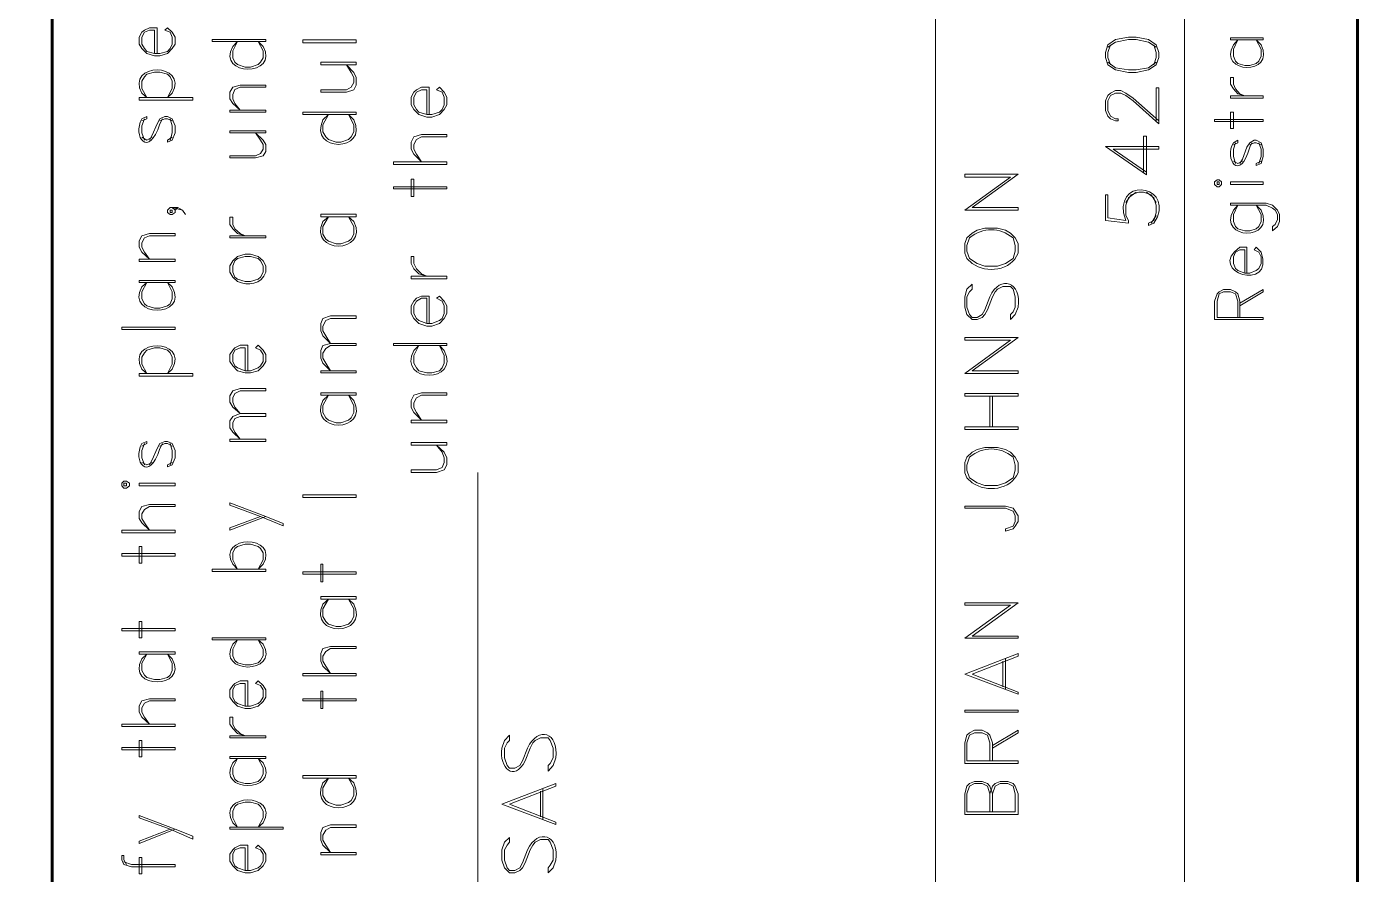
# Model space of a CAD drawing. Header units: inches. Extents: x 5 to 516, y -193 to 129.
# Drawn here: x 282.62 to 290.78, y -60.74 to -55.55 of the extents above; entities that cross this region are included whole.
import ezdxf

# ---------------------------------------------------------------- set-up
doc = ezdxf.new("R2010")
doc.units = ezdxf.units.IN
doc.header["$MEASUREMENT"] = 0
doc.layers.add('PDF3_Geometry', color=7, linetype='Continuous')

msp = doc.modelspace()

# ---------------------------------------------------------------- linework, layer by layer
at = {"layer": 'PDF3_Geometry', "lineweight": 60}
for points in [[(290.7799874, -122.9609644), (290.7799874, -32.9700706), (155.7886422, -32.9700706), (155.7886422, -122.9609644)], [(282.7805003, -32.9700706), (282.7805003, -122.9609644)]]:
    msp.add_lwpolyline(points, dxfattribs=at)
at = {"layer": 'PDF3_Geometry', "lineweight": 15}
for points in [[(288.1934867, -64.0314133), (288.1934867, -52.6454763)], [(289.7200552, -63.9880811), (289.7200552, -52.6454754)], [(283.4237924, -55.7119462), (283.4237924, -55.5552895), (283.3771288, -55.5552895), (283.3471307, -55.568622), (283.3304651, -55.5819545), (283.3137995, -55.6119526), (283.3137995, -55.6552831), (283.3304651, -55.6819481), (283.3604632, -55.7119462), (283.4071268, -55.7252786), (283.440458, -55.7252786), (283.4871217, -55.7119462), (283.5171198, -55.6819481), (283.5337854, -55.6552831), (283.5337854, -55.6119526), (283.5171198, -55.5819545), (283.4871217, -55.5552895)], [(283.4071267, -55.7119462), (283.4071267, -55.568622), (283.3771286, -55.568622), (283.3471305, -55.5819545), (283.3304649, -55.6119526), (283.3304649, -55.6552831), (283.3471305, -55.6819481), (283.360463, -55.6986137), (283.4071267, -55.7119462), (283.4404579, -55.7119462), (283.4871215, -55.6986137), (283.5037871, -55.6819481), (283.5171196, -55.6552831), (283.5171196, -55.6119526), (283.5037871, -55.5819545), (283.470456, -55.568622), (283.4871215, -55.5552895)], [(284.0737502, -55.6686118), (284.0437521, -55.6386137), (284.0737502, -55.6952768), (284.0737502, -55.7386073), (284.0570846, -55.7652723), (284.0437521, -55.7786048), (283.9970884, -55.7952704), (283.9637572, -55.7952704), (283.9170936, -55.7786048), (283.900428, -55.7652723), (283.8870955, -55.7386073), (283.8870955, -55.6952768), (283.9170936, -55.6386137), (283.8870955, -55.6686118)], [(289.2667508, -55.6586184), (289.2500852, -55.7052821), (289.2500852, -55.7352802), (289.2667508, -55.7819438)], [(289.5467333, -55.6719504), (289.5000696, -55.6419523), (289.4234079, -55.6252867), (289.3767442, -55.6252867), (289.2967493, -55.6419523), (289.2500856, -55.6719504)], [(289.5334005, -55.7819422), (289.546733, -55.7352785), (289.546733, -55.7052805), (289.5334005, -55.6586168)], [(290.1900254, -55.6586163), (290.1600273, -55.6286182), (290.1900254, -55.6852812), (290.1900254, -55.7286118), (290.1766929, -55.7586098), (290.1600273, -55.7719423), (290.1200299, -55.7852748), (290.0900318, -55.7852748), (290.0467012, -55.7719423), (290.0333687, -55.7586098), (290.0200363, -55.7286118), (290.0200363, -55.6852812), (290.0467012, -55.6286182), (290.0200363, -55.6586163)], [(289.250085, -55.7652739), (289.2967487, -55.7986051), (289.3767435, -55.8119376), (289.4234072, -55.8119376), (289.500069, -55.7986051), (289.5467326, -55.7652739)], [(283.5171198, -55.9552631), (283.4871218, -55.981928), (283.5171198, -55.925265), (283.5171198, -55.8819345), (283.5037873, -55.8552695), (283.4871218, -55.8386039), (283.4404581, -55.8252714), (283.4071269, -55.8252714), (283.3604632, -55.8386039), (283.3471307, -55.8552695), (283.3304651, -55.8819345), (283.3304651, -55.925265), (283.3604632, -55.981928), (283.3304651, -55.9552631)], [(285.0903523, -56.0852539), (285.0903523, -55.918598), (285.0436886, -55.918598), (285.0136905, -55.9352636), (284.9970249, -55.948596), (284.9803593, -55.9785941), (284.9803593, -56.0252578), (284.9970249, -56.0552559), (285.027023, -56.0852539), (285.0770198, -56.1019195), (285.1070179, -56.1019195), (285.1536815, -56.0852539), (285.1836796, -56.0552559), (285.2003452, -56.0252578), (285.2003452, -55.9785941), (285.1836796, -55.948596), (285.1536815, -55.918598)], [(285.0770195, -56.0852539), (285.0770195, -55.9352636), (285.0436883, -55.9352636), (285.0136902, -55.948596), (284.9970246, -55.9785941), (284.9970246, -56.0252578), (285.0136902, -56.0552559), (285.0270227, -56.0719215), (285.0770195, -56.0852539), (285.1070176, -56.0852539), (285.1536812, -56.0719215), (285.1703468, -56.0552559), (285.1836793, -56.0252578), (285.1836793, -55.9785941), (285.1703468, -55.948596), (285.1370156, -55.9352636), (285.1536812, -55.918598)], [(289.5633982, -56.1419153), (289.4067416, -56.0019243), (289.3600779, -55.9685931), (289.3300798, -55.9552606), (289.2967486, -55.9552606), (289.2667506, -55.9685931), (289.250085, -56.0019243), (289.250085, -56.0619205), (289.2667506, -56.0952517), (289.2967486, -56.1119173), (289.3134142, -56.1119173), (289.3134142, -56.1252497), (289.2967486, -56.1252497), (289.2667506, -56.1119173), (289.250085, -56.0952517), (289.2367525, -56.0619205), (289.2367525, -56.0019243), (289.250085, -55.9685931), (289.2667506, -55.9552606), (289.2967486, -55.938595), (289.3300798, -55.938595), (289.3600779, -55.9552606), (289.4067416, -55.9852587), (289.5633982, -56.1252497)], [(289.5467333, -56.1252497), (289.5467333, -55.9219294), (289.5633989, -55.9219294), (289.5633989, -56.1419153)], [(283.3304651, -56.1252508), (283.3604632, -56.1119184), (283.3604632, -56.0985859), (283.3304651, -56.1119184)], [(283.3771281, -56.2419144), (283.3937937, -56.2119163), (283.4237918, -56.1419208), (283.4404574, -56.1119227), (283.4704555, -56.0985902), (283.4871211, -56.0985902), (283.5171192, -56.1119227), (283.5337847, -56.1552532), (283.5337847, -56.1985838), (283.5171192, -56.2419144), (283.4871211, -56.2552468)], [(284.6303814, -56.1185851), (284.5970502, -56.0852539), (284.6303814, -56.1485832), (284.6303814, -56.1919138), (284.6137158, -56.2219118), (284.5970502, -56.2385774), (284.5503865, -56.255243), (284.5203885, -56.255243), (284.4737248, -56.2385774), (284.4570592, -56.2219118), (284.4403936, -56.1919138), (284.4403936, -56.1485832), (284.4737248, -56.0852539), (284.4403936, -56.1185851)], [(283.3471304, -56.1119178), (283.3304648, -56.1552484), (283.3304648, -56.1985789), (283.3471304, -56.2419095)], [(283.4404581, -56.1419164), (283.4571237, -56.1119184)], [(283.4404582, -56.1252497), (283.4704563, -56.1119173), (283.4871219, -56.1119173), (283.51712, -56.1252497)], [(283.5037875, -56.1119178), (283.5171199, -56.1552484), (283.5171199, -56.1985789), (283.5037875, -56.2419095)], [(283.3304647, -56.225246), (283.3604627, -56.2419116), (283.3937939, -56.225246)], [(283.5171194, -56.225246), (283.4871213, -56.2419116), (283.4871213, -56.2552441)], [(289.4867368, -56.4385695), (289.2834165, -56.2985785), (289.5633986, -56.2985785), (289.5633986, -56.2819129), (289.2367528, -56.2819129), (289.4867368, -56.4552351), (289.4867368, -56.2185836)], [(289.4700713, -56.4385638), (289.4700713, -56.2185779), (289.4867369, -56.2185779)], [(290.0333684, -56.2585759), (290.020036, -56.2985733), (290.020036, -56.3419039), (290.0333684, -56.3852344)], [(290.0200363, -56.2719124), (290.0467012, -56.25858), (290.0467012, -56.2419144), (290.0200363, -56.25858)], [(290.0600332, -56.3852361), (290.0766988, -56.3585711), (290.1033637, -56.2852425), (290.1200293, -56.2585775), (290.1466943, -56.2419119), (290.1600268, -56.2419119), (290.1900248, -56.2585775), (290.2033573, -56.298575), (290.2033573, -56.3419055), (290.1900248, -56.3852361), (290.1600268, -56.3985685)], [(290.1200294, -56.2719078), (290.1466944, -56.2585753), (290.1600269, -56.2585753), (290.1900249, -56.2719078)], [(290.1200299, -56.2852449), (290.1333623, -56.25858)], [(290.1766927, -56.2585759), (290.1900252, -56.2985733), (290.1900252, -56.3419039), (290.1766927, -56.3852344)], [(290.0200357, -56.3719041), (290.0467006, -56.3852366), (290.0766987, -56.3719041)], [(290.1900255, -56.3719041), (290.1600274, -56.3852366), (290.1600274, -56.3985691)], [(288.7001203, -56.4519004), (288.3734746, -56.4519004), (288.3734746, -56.468566), (288.6534566, -56.468566), (288.3734746, -56.6718862), (288.7001203, -56.6718862)], [(288.700121, -56.4518976), (288.4201389, -56.6552179), (288.700121, -56.6552179), (288.700121, -56.6718835)], [(289.2500855, -56.7185507), (289.2500855, -56.5785597), (289.2367531, -56.5785597), (289.2367531, -56.7352163), (289.3767441, -56.7518819)], [(289.3767435, -56.7518779), (289.3767435, -56.7352123), (289.3600779, -56.7052142), (289.3600779, -56.6418849), (289.3767435, -56.5952212), (289.4234071, -56.56189)], [(289.3600785, -56.6252177), (289.3934097, -56.578554), (289.4400734, -56.5618884), (289.4700715, -56.5618884), (289.5167352, -56.578554), (289.5467332, -56.6252177)], [(289.486737, -56.5618944), (289.5334007, -56.5952256), (289.5467332, -56.6418893), (289.5467332, -56.6885529), (289.5334007, -56.7352166), (289.5000695, -56.7518822)], [(283.5804487, -56.6718835), (283.5171194, -56.6552179), (283.533785, -56.6718835), (283.533785, -56.685216), (283.5171194, -56.6985485), (283.5037869, -56.6985485), (283.4871213, -56.685216), (283.4871213, -56.6718835), (283.5037869, -56.6552179), (283.5504506, -56.6552179), (283.5804487, -56.6718835), (283.5971143, -56.6985485)], [(283.5337852, -56.6718862), (283.5504508, -56.6552207)], [(290.1900254, -56.6718841), (290.1600273, -56.641886), (290.1900254, -56.698549), (290.1900254, -56.7418796), (290.1766929, -56.7718777), (290.1600273, -56.7852101), (290.1200299, -56.7985426), (290.0900318, -56.7985426), (290.0467012, -56.7852101), (290.0333687, -56.7718777), (290.0200363, -56.7418796), (290.0200363, -56.698549), (290.0467012, -56.641886), (290.0200363, -56.6718841)], [(284.6303814, -56.7418801), (284.5970502, -56.7118821), (284.6303814, -56.7718782), (284.6303814, -56.8185419), (284.6137158, -56.84854), (284.5970502, -56.8618724), (284.5503865, -56.878538), (284.5203885, -56.878538), (284.4737248, -56.8618724), (284.4570592, -56.84854), (284.4403936, -56.8185419), (284.4403936, -56.7718782), (284.4737248, -56.7118821), (284.4403936, -56.7418801)], [(289.250085, -56.718548), (289.3600779, -56.7352136)], [(289.3600785, -56.7352163), (289.3467461, -56.6885527)], [(289.5334008, -56.7518819), (289.5000696, -56.7652144), (289.5000696, -56.7518819)], [(289.5467333, -56.7052161), (289.5167352, -56.7518798)], [(288.7001203, -56.9352022), (288.7001203, -56.875206), (288.6834547, -56.8418748), (288.6534566, -56.8118767), (288.6234586, -56.7952111), (288.5734618, -56.7818787), (288.4968, -56.7818787), (288.4501363, -56.7952111), (288.4201383, -56.8118767), (288.3868071, -56.8418748), (288.3734746, -56.875206), (288.3734746, -56.9352022), (288.3868071, -56.9685334), (288.4201383, -56.9985314)], [(288.403473, -56.8418754), (288.3868074, -56.888539), (288.3868074, -56.9218702), (288.403473, -56.9685339), (288.4501366, -56.998532), (288.4968003, -57.0151976), (288.5734621, -57.0151976), (288.6234589, -56.998532), (288.6701225, -56.9685339), (288.683455, -56.9218702), (288.683455, -56.888539), (288.6701225, -56.8418754)], [(290.0900317, -57.058526), (290.0900317, -56.9152018), (290.0600336, -56.9152018), (290.0333687, -56.9285343), (290.0200362, -56.9585324), (290.0200362, -56.9985298), (290.0333687, -57.0285279), (290.0467012, -57.0418604), (290.0900317, -57.058526), (290.1200298, -57.058526), (290.1600272, -57.0418604), (290.1766928, -57.0285279), (290.1900253, -56.9985298), (290.1900253, -56.9585324), (290.1766928, -56.9285343), (290.1466947, -56.9152018), (290.1600272, -56.8985362)], [(290.1033636, -57.058526), (290.1033636, -56.8985362), (290.0600331, -56.8985362)], [(290.1900248, -56.9285343), (290.1600267, -56.8985362)], [(284.090416, -57.05186), (284.090416, -57.0118626), (284.0737504, -56.9818645), (284.0437523, -56.9551995), (283.9970886, -56.941867), (283.9637575, -56.941867), (283.9170938, -56.9551995), (283.8870957, -56.9818645), (283.8704301, -57.0118626), (283.8704301, -57.05186), (283.8870957, -57.0818581), (283.9170938, -57.108523)], [(283.5171198, -57.141855), (283.4871218, -57.1151901), (283.5171198, -57.1718531), (283.5171198, -57.2151837), (283.5037873, -57.2451817), (283.4871218, -57.2585142), (283.4404581, -57.2718467), (283.4071269, -57.2718467), (283.3604632, -57.2585142), (283.3471307, -57.2451817), (283.3304651, -57.2151837), (283.3304651, -57.1718531), (283.3604632, -57.1151901), (283.3304651, -57.141855)], [(288.5267987, -57.2018474), (288.4968007, -57.2818423), (288.4801351, -57.3118403), (288.450137, -57.3285059), (288.4201389, -57.3285059), (288.4034733, -57.3118403), (288.3868077, -57.2651767), (288.3868077, -57.2018474), (288.4034733, -57.1718493), (288.4201389, -57.1551837), (288.4201389, -57.1251856), (288.3868077, -57.1551837), (288.3734752, -57.2018474), (288.3734752, -57.2651767), (288.3868077, -57.3118403), (288.4201389, -57.3418384), (288.450137, -57.3418384), (288.4801351, -57.3285059), (288.4968007, -57.3118403), (288.5134663, -57.2818423), (288.5434643, -57.2018474), (288.5601299, -57.1718493), (288.5734624, -57.1551837), (288.6067936, -57.1385181), (288.6534573, -57.1385181), (288.6701229, -57.1551837), (288.6834554, -57.2018474), (288.6834554, -57.2651767), (288.6701229, -57.2951747), (288.6534573, -57.3118403), (288.6534573, -57.3418384), (288.6834554, -57.3118403), (288.700121, -57.2651767)], [(290.0600336, -57.3285073), (290.0600336, -57.2285137), (290.0467011, -57.1851831), (290.0333686, -57.1718507), (290.0033706, -57.1585182), (289.96004, -57.1585182), (289.9333751, -57.1718507), (289.9200426, -57.1851831), (289.903377, -57.2285137), (289.903377, -57.3418398), (290.2033577, -57.3418398)], [(290.0467013, -57.3285078), (290.0467013, -57.2285142), (290.0333688, -57.1851837), (290.0033707, -57.1718512), (289.9600402, -57.1718512), (289.9333752, -57.1851837), (289.9200427, -57.2285142), (289.9200427, -57.3285078), (290.2033579, -57.3285078), (290.2033579, -57.3418403)], [(290.0600332, -57.2585118), (290.2033573, -57.1718507), (290.2033573, -57.1585182), (290.0600332, -57.2418462)], [(285.0903523, -57.365174), (285.0903523, -57.1985181), (285.0436886, -57.1985181), (285.0136905, -57.2118505), (284.9970249, -57.2285161), (284.9803593, -57.2585142), (284.9803593, -57.3051779), (284.9970249, -57.335176), (285.027023, -57.365174), (285.0770198, -57.3818396), (285.1070179, -57.3818396), (285.1536815, -57.365174), (285.1836796, -57.335176), (285.2003452, -57.3051779), (285.2003452, -57.2585142), (285.1836796, -57.2285161), (285.1536815, -57.1985181)], [(285.0770195, -57.365174), (285.0770195, -57.2118505), (285.0436883, -57.2118505), (285.0136902, -57.2285161), (284.9970246, -57.2585142), (284.9970246, -57.3051779), (285.0136902, -57.335176), (285.0270227, -57.3485084), (285.0770195, -57.365174), (285.1070176, -57.365174), (285.1536812, -57.3485084), (285.1703468, -57.335176), (285.1836793, -57.3051779), (285.1836793, -57.2585142), (285.1703468, -57.2285161), (285.1370156, -57.2118505), (285.1536812, -57.1985181)], [(288.7001203, -57.4518362), (288.3734746, -57.4518362), (288.3734746, -57.4685018), (288.6534566, -57.4685018), (288.3734746, -57.6718221), (288.7001203, -57.6718221)], [(288.700121, -57.4518335), (288.4201389, -57.6551538), (288.700121, -57.6551538), (288.700121, -57.6718194)], [(283.5171198, -57.6451572), (283.4871218, -57.6718221), (283.5171198, -57.6151591), (283.5171198, -57.5718286), (283.5037873, -57.5451636), (283.4871218, -57.528498), (283.4404581, -57.5151655), (283.4071269, -57.5151655), (283.3604632, -57.528498), (283.3471307, -57.5451636), (283.3304651, -57.5718286), (283.3304651, -57.6151591), (283.3604632, -57.6718221), (283.3304651, -57.6451572)], [(283.9804228, -57.6551538), (283.9804228, -57.4984972), (283.9337591, -57.4984972), (283.9004279, -57.5151628), (283.8870955, -57.5284953), (283.8704299, -57.5551602), (283.8704299, -57.5984908), (283.8870955, -57.6251558), (283.9170935, -57.6551538), (283.9637572, -57.6684863), (283.9970884, -57.6684863), (284.0437521, -57.6551538), (284.0737502, -57.6251558), (284.0904158, -57.5984908), (284.0904158, -57.5551602), (284.0737502, -57.5284953), (284.0437521, -57.4984972)], [(283.9637579, -57.6551538), (283.9637579, -57.5151628), (283.9337598, -57.5151628), (283.9004286, -57.5284953), (283.8870961, -57.5551602), (283.8870961, -57.5984908), (283.9004286, -57.6251558), (283.9170942, -57.6384882), (283.9637579, -57.6551538), (283.9970891, -57.6551538), (284.0437528, -57.6384882), (284.0570852, -57.6251558), (284.0737508, -57.5984908), (284.0737508, -57.5551602), (284.0570852, -57.5284953), (284.0270872, -57.5151628), (284.0437528, -57.4984972)], [(285.1836796, -57.5318279), (285.1536816, -57.5018298), (285.1836796, -57.5618259), (285.1836796, -57.6084896), (285.1703472, -57.6384877), (285.1536816, -57.6551533), (285.1070179, -57.6684858), (285.0770198, -57.6684858), (285.027023, -57.6551533), (285.0136905, -57.6384877), (284.9970249, -57.6084896), (284.9970249, -57.5618259), (285.027023, -57.5018298), (284.9970249, -57.5318279)], [(284.6303814, -57.8384727), (284.5970502, -57.8051415), (284.6303814, -57.8684708), (284.6303814, -57.9118013), (284.6137158, -57.9451325), (284.5970502, -57.958465), (284.5503865, -57.9751306), (284.5203885, -57.9751306), (284.4737248, -57.958465), (284.4570592, -57.9451325), (284.4403936, -57.9118013), (284.4403936, -57.8684708), (284.4737248, -57.8051415), (284.4403936, -57.8384727)], [(288.5267986, -57.9984681), (288.5267986, -57.8118134)], [(288.5434636, -57.9984681), (288.5434636, -57.8118134)], [(283.3471304, -58.101794), (283.3304648, -58.1451246), (283.3304648, -58.1884551), (283.3471304, -58.2317857)], [(283.3304651, -58.1184602), (283.3604632, -58.1017946), (283.3604632, -58.0884621), (283.3304651, -58.1017946)], [(283.3771281, -58.2317838), (283.3937937, -58.2017857), (283.4237918, -58.1317902), (283.4404574, -58.1017921), (283.4704555, -58.0884597), (283.4871211, -58.0884597), (283.5171192, -58.1017921), (283.5337847, -58.1451227), (283.5337847, -58.1884532), (283.5171192, -58.2317838), (283.4871211, -58.2451163)], [(283.4404581, -58.1317926), (283.4571237, -58.1017946)], [(283.4404582, -58.1184623), (283.4704563, -58.1017967), (283.4871219, -58.1017967), (283.51712, -58.1184623)], [(283.5037875, -58.101794), (283.5171199, -58.1451246), (283.5171199, -58.1884551), (283.5037875, -58.2317857)], [(288.7001203, -58.2817819), (288.7001203, -58.2184527), (288.6834547, -58.1851215), (288.6534566, -58.1551234), (288.6234586, -58.1384578), (288.5734618, -58.1251253), (288.4968, -58.1251253), (288.4501363, -58.1384578), (288.4201383, -58.1551234), (288.3868071, -58.1851215), (288.3734746, -58.2184527), (288.3734746, -58.2817819), (288.3868071, -58.31178), (288.4201383, -58.3417781)], [(283.3304647, -58.2184519), (283.3604627, -58.2317843), (283.3937939, -58.2184519)], [(283.5171194, -58.2184519), (283.4871213, -58.2317843), (283.4871213, -58.2451168)], [(288.403473, -58.1851188), (288.3868074, -58.2351156), (288.3868074, -58.2651136), (288.403473, -58.3117773), (288.4501366, -58.3417754), (288.4968003, -58.358441), (288.5734621, -58.358441), (288.6234589, -58.3417754), (288.6701225, -58.3117773), (288.683455, -58.2651136), (288.683455, -58.2351156), (288.6701225, -58.1851188)], [(285.3903327, -64.014745), (285.3903327, -58.278446)], [(284.0904164, -58.5484342), (283.8704305, -58.6317622), (283.8704305, -58.6184297), (284.0570852, -58.5484342)], [(284.0737502, -58.8417458), (284.0437521, -58.8717439), (284.0737502, -58.8150808), (284.0737502, -58.7717503), (284.0570846, -58.7450853), (284.0437521, -58.7317528), (283.9970884, -58.7184203), (283.9637572, -58.7184203), (283.9170936, -58.7317528), (283.900428, -58.7450853), (283.8870955, -58.7717503), (283.8870955, -58.8150808), (283.9170936, -58.8717439), (283.8870955, -58.8417458)], [(284.6303814, -59.0850594), (284.5970502, -59.0550614), (284.6303814, -59.1150575), (284.6303814, -59.1617212), (284.6137158, -59.1917193), (284.5970502, -59.2083849), (284.5503865, -59.2217173), (284.5203885, -59.2217173), (284.4737248, -59.2083849), (284.4570592, -59.1917193), (284.4403936, -59.1617212), (284.4403936, -59.1150575), (284.4737248, -59.0550614), (284.4403936, -59.0850594)], [(288.7001203, -59.078397), (288.3734746, -59.078397), (288.3734746, -59.0917295), (288.6534566, -59.0917295), (288.3734746, -59.2950498), (288.7001203, -59.2950498)], [(288.700121, -59.0783975), (288.4201389, -59.2817178), (288.700121, -59.2817178), (288.700121, -59.2950503)], [(284.0737502, -59.3317103), (284.0437521, -59.3050453), (284.0737502, -59.3617084), (284.0737502, -59.4017058), (284.0570846, -59.4317039), (284.0437521, -59.4450364), (283.9970884, -59.4583688), (283.9637572, -59.4583688), (283.9170936, -59.4450364), (283.900428, -59.4317039), (283.8870955, -59.4017058), (283.8870955, -59.3617084), (283.9170936, -59.3050453), (283.8870955, -59.3317103)], [(283.5171198, -59.4217078), (283.4871218, -59.3917097), (283.5171198, -59.4483727), (283.5171198, -59.4917033), (283.5037873, -59.5217014), (283.4871218, -59.5350338), (283.4404581, -59.5483663), (283.4071269, -59.5483663), (283.3604632, -59.5350338), (283.3471307, -59.5217014), (283.3304651, -59.4917033), (283.3304651, -59.4483727), (283.3604632, -59.3917097), (283.3304651, -59.4217078)], [(288.3734752, -59.5150335), (288.700121, -59.388375), (288.700121, -59.4050406), (288.4201389, -59.5150335), (288.700121, -59.6250264), (288.700121, -59.6383589)], [(288.6067936, -59.5916955), (288.6067936, -59.4350389)], [(288.6234586, -59.6083638), (288.6234586, -59.4217091)], [(288.3734746, -59.5150335), (288.7001203, -59.6383589)], [(283.9804228, -59.7116897), (283.9804228, -59.5550331), (283.9337591, -59.5550331), (283.9004279, -59.5716987), (283.8870955, -59.5850312), (283.8704299, -59.6116961), (283.8704299, -59.6550267), (283.8870955, -59.6816917), (283.9170935, -59.7116897), (283.9637572, -59.7250222), (283.9970884, -59.7250222), (284.0437521, -59.7116897), (284.0737502, -59.6816917), (284.0904158, -59.6550267), (284.0904158, -59.6116961), (284.0737502, -59.5850312), (284.0437521, -59.5550331)], [(283.9637579, -59.7116897), (283.9637579, -59.5716987), (283.9337598, -59.5716987), (283.9004286, -59.5850312), (283.8870961, -59.6116961), (283.8870961, -59.6550267), (283.9004286, -59.6816917), (283.9170942, -59.6950241), (283.9637579, -59.7116897), (283.9970891, -59.7116897), (284.0437528, -59.6950241), (284.0570852, -59.6816917), (284.0737508, -59.6550267), (284.0737508, -59.6116961), (284.0570852, -59.5850312), (284.0270872, -59.5716987), (284.0437528, -59.5550331)], [(288.5434637, -60.0450044), (288.5434637, -59.9350115), (288.5267981, -59.8883478), (288.5134656, -59.8750153), (288.4801344, -59.8583497), (288.4334707, -59.8583497), (288.4034727, -59.8750153), (288.3868071, -59.8883478), (288.3734746, -59.9350115), (288.3734746, -60.06167), (288.7001203, -60.06167)], [(288.5434636, -59.9683397), (288.7001202, -59.8750123), (288.7001202, -59.8583467), (288.5434636, -59.9516741)], [(285.6936463, -59.9683361), (285.6636483, -60.0449979), (285.6469827, -60.074996), (285.6169846, -60.0916616), (285.5836534, -60.0916616), (285.5703209, -60.074996), (285.5536553, -60.0283323), (285.5536553, -59.9683361), (285.5703209, -59.9350049), (285.5836534, -59.9216725), (285.5836534, -59.8883413), (285.5536553, -59.9216725), (285.5369897, -59.9683361)], [(285.6803139, -60.0449979), (285.7103119, -59.9683361), (285.7269775, -59.9350049), (285.74031, -59.9216725), (285.7736412, -59.9050069), (285.8203049, -59.9050069), (285.8336374, -59.9216725), (285.850303, -59.9683361), (285.850303, -60.0283323), (285.8336374, -60.0616635), (285.8203049, -60.074996), (285.8203049, -60.1083272), (285.850303, -60.074996), (285.8669686, -60.0283323)], [(288.5267984, -60.0450017), (288.5267984, -59.9350087), (288.5134659, -59.8883451), (288.4801347, -59.8750126), (288.4334711, -59.8750126), (288.403473, -59.8883451), (288.3868074, -59.9350087), (288.3868074, -60.0450017), (288.7001206, -60.0450017), (288.7001206, -60.0616673)], [(284.0737502, -60.0583347), (284.0437521, -60.0316698), (284.0737502, -60.0883328), (284.0737502, -60.1283302), (284.0570846, -60.1583283), (284.0437521, -60.1716608), (283.9970884, -60.1849933), (283.9637572, -60.1849933), (283.9170936, -60.1716608), (283.900428, -60.1583283), (283.8870955, -60.1283302), (283.8870955, -60.0883328), (283.9170936, -60.0316698), (283.8870955, -60.0583347)], [(284.6303814, -60.181662), (284.5970502, -60.151664), (284.6303814, -60.2116601), (284.6303814, -60.2583238), (284.6137158, -60.2883219), (284.5970502, -60.3016543), (284.5503865, -60.3183199), (284.5203885, -60.3183199), (284.4737248, -60.3016543), (284.4570592, -60.2883219), (284.4403936, -60.2583238), (284.4403936, -60.2116601), (284.4737248, -60.151664), (284.4403936, -60.181662)], [(285.5369897, -60.311654), (285.8669686, -60.1849954), (285.8669686, -60.201661), (285.5836534, -60.311654), (285.8669686, -60.4216469), (285.8669686, -60.4349794)], [(288.5434637, -60.2483187), (288.5267981, -60.2016551), (288.5134656, -60.1849895), (288.4801344, -60.171657), (288.4334707, -60.171657), (288.4034727, -60.1849895), (288.3868071, -60.2016551), (288.3734746, -60.2483187), (288.3734746, -60.3749773), (288.7001203, -60.3749773)], [(288.5267984, -60.3583158), (288.5267984, -60.2483228), (288.5134659, -60.2016591), (288.4801347, -60.1849935), (288.4334711, -60.1849935), (288.403473, -60.2016591), (288.3868074, -60.2483228), (288.3868074, -60.3583158), (288.683455, -60.3583158)], [(288.5267986, -60.2483239), (288.5434642, -60.2016602), (288.5601298, -60.1849946), (288.5901279, -60.1716621), (288.6367916, -60.1716621), (288.6701228, -60.1849946), (288.6834553, -60.2016602), (288.7001209, -60.2483239), (288.7001209, -60.3749824)], [(288.5434636, -60.3583158), (288.5434636, -60.2483228), (288.5601292, -60.2016591), (288.5901272, -60.1849935), (288.6367909, -60.1849935), (288.6701221, -60.2016591), (288.6834546, -60.2483228), (288.6834546, -60.3583158)], [(285.773642, -60.3883092), (285.773642, -60.2316526)], [(285.7869739, -60.4049775), (285.7869739, -60.2183228)], [(284.0737502, -60.4249811), (284.0437521, -60.4516461), (284.0737502, -60.3949831), (284.0737502, -60.3549856), (284.0570846, -60.3249875), (284.0437521, -60.3116551), (283.9970884, -60.2983226), (283.9637572, -60.2983226), (283.9170936, -60.3116551), (283.900428, -60.3249875), (283.8870955, -60.3549856), (283.8870955, -60.3949831), (283.9170936, -60.4516461), (283.8870955, -60.4249811)], [(285.5369899, -60.311654), (285.8669688, -60.4349794)], [(283.5337852, -60.464978), (283.3137993, -60.5516391), (283.3137993, -60.5383067), (283.5037871, -60.464978)], [(285.6936463, -60.5916311), (285.6636483, -60.671626), (285.6469827, -60.7016241), (285.6169846, -60.7182897), (285.5836534, -60.7182897), (285.5703209, -60.7016241), (285.5536553, -60.6549604), (285.5536553, -60.5916311), (285.5703209, -60.5616331), (285.5836534, -60.5449675), (285.5836534, -60.5149694), (285.5536553, -60.5449675), (285.5369897, -60.5916311), (285.5369897, -60.6549604), (285.5536553, -60.7016241), (285.5836534, -60.7316222), (285.6169846, -60.7316222), (285.6469827, -60.7182897), (285.6636483, -60.7016241), (285.6803139, -60.671626), (285.7103119, -60.5916311), (285.7269775, -60.5616331), (285.74031, -60.5449675), (285.7736412, -60.5283019), (285.8203049, -60.5283019), (285.8336374, -60.5449675), (285.850303, -60.5916311), (285.850303, -60.6549604), (285.8336374, -60.6849585), (285.8203049, -60.7016241), (285.8203049, -60.7316222), (285.850303, -60.7016241), (285.8669686, -60.6549604)], [(283.9804228, -60.7182916), (283.9804228, -60.561635), (283.9337591, -60.561635), (283.9004279, -60.5783006), (283.8870955, -60.591633), (283.8704299, -60.618298), (283.8704299, -60.6616286), (283.8870955, -60.6882935), (283.9170935, -60.7182916), (283.9637572, -60.7316241), (283.9970884, -60.7316241), (284.0437521, -60.7182916), (284.0737502, -60.6882935), (284.0904158, -60.6616286), (284.0904158, -60.618298), (284.0737502, -60.591633), (284.0437521, -60.561635)], [(283.9637579, -60.7182916), (283.9637579, -60.5783006), (283.9337598, -60.5783006), (283.9004286, -60.591633), (283.8870961, -60.618298), (283.8870961, -60.6616286), (283.9004286, -60.6882935), (283.9170942, -60.701626), (283.9637579, -60.7182916), (283.9970891, -60.7182916), (284.0437528, -60.701626), (284.0570852, -60.6882935), (284.0737508, -60.6616286), (284.0737508, -60.618298), (284.0570852, -60.591633), (284.0270872, -60.5783006), (284.0437528, -60.561635)], [(283.2371372, -60.6816243), (283.2204716, -60.6516262), (283.2204716, -60.6249613), (283.2071392, -60.6249613), (283.2071392, -60.6516262), (283.2204716, -60.6816243), (283.2671353, -60.6949568), (283.5337849, -60.6949568), (283.5337849, -60.6816243)], [(283.2204719, -60.6649638), (283.2671356, -60.6816294), (283.5337852, -60.6816294)]]:
    msp.add_lwpolyline(points, dxfattribs=at)
for points in [[(289.2367531, -55.7352804), (289.2500855, -55.7819441), (289.2967492, -55.8119422), (289.3767441, -55.8286078), (289.4234078, -55.8286078), (289.5000695, -55.8119422), (289.5467332, -55.7819441), (289.5633988, -55.7352804), (289.5633988, -55.7052824), (289.5467332, -55.6586187), (289.5000695, -55.6252875), (289.4234078, -55.611955), (289.3767441, -55.611955), (289.2967492, -55.6252875), (289.2500855, -55.6586187), (289.2367531, -55.7052824)], [(290.2033579, -55.6152857), (290.0033707, -55.6152857), (290.0033707, -55.6286182), (290.2033579, -55.6286182)], [(284.0904162, -55.6252813), (283.7604374, -55.6252813), (283.7604374, -55.6386137), (284.0904162, -55.6386137)], [(284.6437143, -55.6286209), (284.3170686, -55.6286209), (284.3170686, -55.6452865), (284.6437143, -55.6452865)], [(284.6437141, -55.7652766), (284.4270613, -55.7652766), (284.4270613, -55.7819422), (284.6437141, -55.7819422)], [(284.5837179, -55.7819422), (284.613716, -55.8286059), (284.6303816, -55.858604), (284.6303816, -55.888602), (284.613716, -55.9186001), (284.5837179, -55.9352657), (284.4270613, -55.9352657), (284.4270613, -55.9485982), (284.5837179, -55.9485982), (284.6303816, -55.9352657), (284.6437141, -55.9052676), (284.6437141, -55.858604), (284.6303816, -55.8286059)], [(290.0033706, -55.8585996), (290.0200362, -55.8585996), (290.0200362, -55.8985971), (290.0333687, -55.9285951), (290.0600336, -55.9585932), (290.0900317, -55.9719257), (290.0467012, -55.9585932), (290.0200362, -55.9285951), (290.0033706, -55.8985971)], [(284.090416, -55.9052666), (284.090416, -55.918599), (283.9337593, -55.918599), (283.9004281, -55.9319315), (283.8870957, -55.9619296), (283.8870957, -55.9885946), (283.9004281, -56.0185926), (283.9337593, -56.0585901), (283.8870957, -56.0185926), (283.8704301, -55.9885946), (283.8704301, -55.9485971), (283.8870957, -55.918599), (283.9337593, -55.9052666)], [(283.6437777, -55.9819308), (283.3137989, -55.9819308), (283.3137989, -55.9985964), (283.6437777, -55.9985964)], [(290.2033579, -55.9719319), (290.0033707, -55.9719319), (290.0033707, -55.9852644), (290.2033579, -55.9852644)], [(284.090416, -56.0585895), (283.8704301, -56.0585895), (283.8704301, -56.071922), (284.090416, -56.071922)], [(284.6437143, -56.0719215), (284.3170686, -56.0719215), (284.3170686, -56.0852539), (284.6437143, -56.0852539)], [(290.0200363, -56.0719247), (290.0200363, -56.1719183), (290.0033707, -56.1719183), (290.0033707, -56.0719247)], [(284.090416, -56.1852497), (283.8704301, -56.1852497), (283.8704301, -56.1985822), (284.090416, -56.1985822)], [(290.2033577, -56.1152536), (289.903377, -56.1152536), (289.903377, -56.1285861), (290.2033577, -56.1285861)], [(284.0270867, -56.1985827), (284.0570848, -56.2419133), (284.0737504, -56.2685782), (284.0737504, -56.2985763), (284.0570848, -56.3252413), (284.0270867, -56.3385737), (283.8704301, -56.3385737), (283.8704301, -56.3519062), (284.0270867, -56.3519062), (284.0737504, -56.3385737), (284.090416, -56.3119088), (284.090416, -56.2685782), (284.0737504, -56.2419133)], [(285.2003446, -56.2085777), (285.2003446, -56.2219102), (285.0436879, -56.2219102), (285.0136899, -56.2385758), (284.9970243, -56.2685739), (284.9970243, -56.298572), (285.0136899, -56.32857), (285.0436879, -56.3752337), (284.9970243, -56.32857), (284.9803587, -56.298572), (284.9803587, -56.2552414), (284.9970243, -56.2219102), (285.0436879, -56.2085777)], [(285.2003447, -56.3752364), (284.873699, -56.3752364), (284.873699, -56.391902), (285.2003447, -56.391902)], [(284.9970243, -56.4818984), (284.9970243, -56.5885583), (284.9803587, -56.5885583), (284.9803587, -56.4818984)], [(289.903377, -56.5152258), (289.9200426, -56.5285583), (289.9333751, -56.5285583), (289.9467075, -56.5152258), (289.9467075, -56.4985602), (289.9333751, -56.4852278), (289.9200426, -56.4852278), (289.903377, -56.4985602)], [(289.9200427, -56.4985602), (289.9200427, -56.5152258), (289.9333752, -56.5152258), (289.9333752, -56.4985602)], [(290.2033579, -56.4985602), (290.0033707, -56.4985602), (290.0033707, -56.5152258), (290.2033579, -56.5152258)], [(285.2003447, -56.5285572), (284.873699, -56.5285572), (284.873699, -56.5418897), (285.2003447, -56.5418897)], [(283.5037875, -56.6718857), (283.5037875, -56.6852182), (283.5171199, -56.6852182), (283.5171199, -56.6718857)], [(290.260021, -56.7985432), (290.290019, -56.7718782), (290.3033515, -56.7418801), (290.3033515, -56.6985496), (290.290019, -56.6718846), (290.260021, -56.6418865), (290.2200235, -56.6285541), (290.0033707, -56.6285541), (290.0033707, -56.6418865), (290.2200235, -56.6418865), (290.260021, -56.6585521), (290.2766865, -56.6718846), (290.290019, -56.6985496), (290.290019, -56.7285477), (290.2766865, -56.7585457), (290.260021, -56.7718782)], [(283.8704305, -56.7152138), (283.8870961, -56.7152138), (283.8870961, -56.7585444), (283.9004286, -56.7852093), (283.9337598, -56.8152074), (283.9637579, -56.8285399), (283.9170942, -56.8152074), (283.8870961, -56.7852093), (283.8704305, -56.7585444)], [(284.6437141, -56.6952165), (284.4270613, -56.6952165), (284.4270613, -56.7118821), (284.6437141, -56.7118821)], [(283.5337847, -56.815205), (283.5337847, -56.8285374), (283.3771281, -56.8285374), (283.34713, -56.8418699), (283.3304645, -56.871868), (283.3304645, -56.898533), (283.34713, -56.928531), (283.3771281, -56.9718616), (283.3304645, -56.928531), (283.3137989, -56.898533), (283.3137989, -56.8585355), (283.3304645, -56.8285374), (283.3771281, -56.815205)], [(284.090416, -56.8285393), (283.8704301, -56.8285393), (283.8704301, -56.8418718), (284.090416, -56.8418718)], [(283.5337848, -56.9718678), (283.3137989, -56.9718678), (283.3137989, -56.9852003), (283.5337848, -56.9852003)], [(283.8870959, -57.05186), (283.9004283, -57.0818581), (283.9170939, -57.0951905), (283.9637576, -57.108523), (283.9970888, -57.108523), (284.0437525, -57.0951905), (284.057085, -57.0818581), (284.0737506, -57.05186), (284.0737506, -57.0118626), (284.057085, -56.9818645), (284.0437525, -56.968532), (283.9970888, -56.9551995), (283.9637576, -56.9551995), (283.9170939, -56.968532), (283.9004283, -56.9818645), (283.8870959, -57.0118626)], [(284.980359, -56.955202), (284.9970246, -56.955202), (284.9970246, -56.9985325), (285.0136902, -57.0318637), (285.0436883, -57.0618618), (285.0770195, -57.0751943), (285.0270227, -57.0618618), (284.9970246, -57.0318637), (284.980359, -56.9985325)], [(285.2003446, -57.0751902), (284.9803587, -57.0751902), (284.9803587, -57.0918558), (285.2003446, -57.0918558)], [(283.5337848, -57.1018576), (283.3137989, -57.1018576), (283.3137989, -57.1151901), (283.5337848, -57.1151901)], [(284.6437142, -57.3185087), (284.6437142, -57.3351743), (284.4870576, -57.3351743), (284.4570595, -57.3485068), (284.4403939, -57.381838), (284.4403939, -57.4118361), (284.4570595, -57.4418342), (284.4870576, -57.4884978), (284.4403939, -57.4418342), (284.4270614, -57.4118361), (284.4270614, -57.3651724), (284.4403939, -57.3351743), (284.4870576, -57.3185087)], [(283.5337849, -57.3885078), (283.2071392, -57.3885078), (283.2071392, -57.4018403), (283.5337849, -57.4018403)], [(284.6437142, -57.4884978), (284.6437142, -57.5018303), (284.4870576, -57.5018303), (284.4570595, -57.5184959), (284.4403939, -57.548494), (284.4403939, -57.5784921), (284.4570595, -57.6084902), (284.4870576, -57.6551538), (284.4403939, -57.6084902), (284.4270614, -57.5784921), (284.4270614, -57.5318284), (284.4403939, -57.5018303), (284.4870576, -57.4884978)], [(285.2003447, -57.4884973), (284.873699, -57.4884973), (284.873699, -57.5018298), (285.2003447, -57.5018298)], [(284.6437141, -57.6551533), (284.4270613, -57.6551533), (284.4270613, -57.6684858), (284.6437141, -57.6684858)], [(283.6437777, -57.6718181), (283.3137989, -57.6718181), (283.3137989, -57.6884837), (283.6437777, -57.6884837)], [(284.090416, -57.7651462), (284.090416, -57.7784787), (283.9337593, -57.7784787), (283.9004281, -57.7951443), (283.8870957, -57.8218093), (283.8870957, -57.8484742), (283.9004281, -57.8784723), (283.9337593, -57.9184697), (283.8870957, -57.8784723), (283.8704301, -57.8484742), (283.8704301, -57.8084768), (283.8870957, -57.7784787), (283.9337593, -57.7651462)], [(284.6437141, -57.791809), (284.4270613, -57.791809), (284.4270613, -57.8051415), (284.6437141, -57.8051415)], [(285.2003446, -57.7918096), (285.2003446, -57.805142), (285.0436879, -57.805142), (285.0136899, -57.8218076), (284.9970243, -57.8518057), (284.9970243, -57.8818038), (285.0136899, -57.9118019), (285.0436879, -57.9584655), (284.9970243, -57.9118019), (284.9803587, -57.8818038), (284.9803587, -57.8384732), (284.9970243, -57.805142), (285.0436879, -57.7918096)], [(288.3734746, -57.7951459), (288.3734746, -57.8118115), (288.7001203, -57.8118115), (288.7001203, -57.7951459)], [(284.090416, -57.9184735), (284.090416, -57.9351391), (283.9337593, -57.9351391), (283.9004281, -57.9484716), (283.8870957, -57.9751366), (283.8870957, -58.0051346), (283.9004281, -58.0317996), (283.9337593, -58.0751302), (283.8870957, -58.0317996), (283.8704301, -58.0051346), (283.8704301, -57.9618041), (283.8870957, -57.9351391), (283.9337593, -57.9184735)], [(285.2003446, -57.9584683), (284.9803587, -57.9584683), (284.9803587, -57.9751339), (285.2003446, -57.9751339)], [(288.7001206, -57.9984641), (288.7001206, -58.0151297), (288.3734749, -58.0151297), (288.3734749, -57.9984641)], [(284.090416, -58.0751296), (283.8704301, -58.0751296), (283.8704301, -58.0884621), (284.090416, -58.0884621)], [(285.2003446, -58.095124), (284.9803587, -58.095124), (284.9803587, -58.1117896), (285.2003446, -58.1117896)], [(285.1370153, -58.1117896), (285.1703465, -58.1551201), (285.183679, -58.1884513), (285.183679, -58.2184494), (285.1703465, -58.2484475), (285.1370153, -58.26178), (284.9803587, -58.26178), (284.9803587, -58.2784456), (285.1370153, -58.2784456), (285.183679, -58.26178), (285.2003446, -58.2317819), (285.2003446, -58.1884513), (285.183679, -58.1551201)], [(283.2071392, -58.3617736), (283.2204716, -58.375106), (283.2371372, -58.375106), (283.2538028, -58.3617736), (283.2538028, -58.345108), (283.2371372, -58.3317755), (283.2204716, -58.3317755), (283.2071392, -58.345108)], [(283.2204719, -58.345108), (283.2204719, -58.3617736), (283.2371375, -58.3617736), (283.2371375, -58.345108)], [(283.5337848, -58.345108), (283.3137989, -58.345108), (283.3137989, -58.3617736), (283.5337848, -58.3617736)], [(283.5337847, -58.4751056), (283.5337847, -58.4884381), (283.3771281, -58.4884381), (283.34713, -58.5051037), (283.3304645, -58.5317686), (283.3304645, -58.5617667), (283.34713, -58.5884317), (283.3771281, -58.6317622), (283.3304645, -58.5884317), (283.3137989, -58.5617667), (283.3137989, -58.5184362), (283.3304645, -58.4884381), (283.3771281, -58.4751056)], [(284.1970758, -58.6050973), (284.1970758, -58.5917648), (284.090416, -58.5484342), (283.8704301, -58.4651062), (283.8704301, -58.4784387), (284.0570848, -58.5484342)], [(284.6437143, -58.415104), (284.3170686, -58.415104), (284.3170686, -58.4317696), (284.6437143, -58.4317696)], [(288.6234586, -58.6384271), (288.6701222, -58.6250946), (288.6834547, -58.608429), (288.7001203, -58.578431), (288.7001203, -58.5450998), (288.6834547, -58.5151017), (288.6701222, -58.4984361), (288.6234586, -58.4851036), (288.3734746, -58.4851036), (288.3734746, -58.4984361), (288.6234586, -58.4984361), (288.6701222, -58.5151017), (288.6834547, -58.5450998), (288.6834547, -58.578431), (288.6701222, -58.608429), (288.6234586, -58.6250946)], [(283.5337849, -58.6317582), (283.2071392, -58.6317582), (283.2071392, -58.6484238), (283.5337849, -58.6484238)], [(283.5337849, -58.7750799), (283.2071392, -58.7750799), (283.2071392, -58.7917455), (283.5337849, -58.7917455)], [(283.3304645, -58.7317509), (283.3304645, -58.8350776), (283.3137989, -58.8350776), (283.3137989, -58.7317509)], [(284.0904162, -58.8717433), (283.7604374, -58.8717433), (283.7604374, -58.8850758), (284.0904162, -58.8850758)], [(284.4403938, -58.841746), (284.4403938, -58.9484059), (284.4270613, -58.9484059), (284.4270613, -58.841746)], [(284.6437143, -58.8884116), (284.3170686, -58.8884116), (284.3170686, -58.9017441), (284.6437143, -58.9017441)], [(284.6437141, -59.0383958), (284.4270613, -59.0383958), (284.4270613, -59.0550614), (284.6437141, -59.0550614)], [(283.3304645, -59.1917198), (283.3304645, -59.2917134), (283.3137989, -59.2917134), (283.3137989, -59.1917198)], [(283.5337849, -59.2350555), (283.2071392, -59.2350555), (283.2071392, -59.248388), (283.5337849, -59.248388)], [(284.0904162, -59.2917129), (283.7604374, -59.2917129), (283.7604374, -59.3050453), (284.0904162, -59.3050453)], [(284.6437142, -59.3450479), (284.6437142, -59.3583804), (284.4870576, -59.3583804), (284.4570595, -59.375046), (284.4403939, -59.4050441), (284.4403939, -59.4350422), (284.4570595, -59.4650402), (284.4870576, -59.5117039), (284.4403939, -59.4650402), (284.4270614, -59.4350422), (284.4270614, -59.3883785), (284.4403939, -59.3583804), (284.4870576, -59.3450479)], [(283.5337848, -59.3783772), (283.3137989, -59.3783772), (283.3137989, -59.3917097), (283.5337848, -59.3917097)], [(284.6437143, -59.5117034), (284.3170686, -59.5117034), (284.3170686, -59.5250358), (284.6437143, -59.5250358)], [(284.4403938, -59.6183618), (284.4403938, -59.7250217), (284.4270613, -59.7250217), (284.4270613, -59.6183618)], [(283.5337847, -59.665025), (283.5337847, -59.6783574), (283.3771281, -59.6783574), (283.34713, -59.6916899), (283.3304645, -59.721688), (283.3304645, -59.748353), (283.34713, -59.778351), (283.3771281, -59.8216816), (283.3304645, -59.778351), (283.3137989, -59.748353), (283.3137989, -59.7083555), (283.3304645, -59.6783574), (283.3771281, -59.665025)], [(284.6437143, -59.6650274), (284.3170686, -59.6650274), (284.3170686, -59.6783599), (284.6437143, -59.6783599)], [(283.8704305, -59.7783516), (283.8870961, -59.7783516), (283.8870961, -59.8216821), (283.9004286, -59.8483471), (283.9337598, -59.8783452), (283.9637579, -59.8916776), (283.9170942, -59.8783452), (283.8870961, -59.8483471), (283.8704305, -59.8216821)], [(288.7001203, -59.7350235), (288.3734746, -59.7350235), (288.3734746, -59.7483559), (288.7001203, -59.7483559)], [(283.5337849, -59.821681), (283.2071392, -59.821681), (283.2071392, -59.8350135), (283.5337849, -59.8350135)], [(283.3304645, -59.9216738), (283.3304645, -60.0216674), (283.3137989, -60.0216674), (283.3137989, -59.9216738)], [(284.090416, -59.8916771), (283.8704301, -59.8916771), (283.8704301, -59.9050096), (284.090416, -59.9050096)], [(283.5337849, -59.9650095), (283.2071392, -59.9650095), (283.2071392, -59.978342), (283.5337849, -59.978342)], [(284.090416, -60.0183373), (283.8704301, -60.0183373), (283.8704301, -60.0316698), (284.090416, -60.0316698)], [(284.6437143, -60.1349984), (284.3170686, -60.1349984), (284.3170686, -60.151664), (284.6437143, -60.151664)], [(283.6437777, -60.5249742), (283.6437777, -60.5083086), (283.5337848, -60.464978), (283.3137989, -60.38165), (283.3137989, -60.3949825), (283.5037867, -60.464978)], [(284.1970758, -60.4516455), (283.8704301, -60.4516455), (283.8704301, -60.464978), (284.1970758, -60.464978)], [(284.6437142, -60.4383106), (284.6437142, -60.4549762), (284.4870576, -60.4549762), (284.4570595, -60.4716418), (284.4403939, -60.5016399), (284.4403939, -60.531638), (284.4570595, -60.561636), (284.4870576, -60.6082997), (284.4403939, -60.561636), (284.4270614, -60.531638), (284.4270614, -60.4849743), (284.4403939, -60.4549762), (284.4870576, -60.4383106)], [(283.3304645, -60.6382959), (283.3304645, -60.7382895), (283.3137989, -60.7382895), (283.3137989, -60.6382959)], [(284.6437141, -60.6082992), (284.4270613, -60.6082992), (284.4270613, -60.6216317), (284.6437141, -60.6216317)]]:
    msp.add_lwpolyline(points, close=True, dxfattribs=at)
for points in [[(283.8870955, -55.6686118), (283.7855465, -55.8539888), (284.1752992, -55.8539333), (284.0737502, -55.6686118)], [(290.0200363, -55.6586163), (289.920376, -55.8389936), (290.283075, -55.8477708), (290.1900254, -55.6586163)], [(283.3304651, -55.9552631), (283.2291383, -55.7647753), (283.6184467, -55.7647753), (283.5171198, -55.9552631)], [(283.3304651, -56.1119184), (283.2700246, -56.2191337), (283.3732957, -56.3593469), (283.4404581, -56.1419164)], [(284.4403936, -56.1185851), (284.3488439, -56.3184612), (284.7219311, -56.3184612), (284.6303814, -56.1185851)], [(290.0200363, -56.25858), (289.9598735, -56.3559071), (290.0618669, -56.5051197), (290.1200299, -56.2852449)], [(289.3467461, -56.6885527), (289.3169146, -56.4561787), (289.6738918, -56.5316183), (289.5334008, -56.7518819)], [(290.0200363, -56.6718841), (289.9227647, -56.8547612), (290.2807418, -56.8638162), (290.1900254, -56.6718841)], [(284.4403936, -56.7418801), (284.3448442, -56.9417007), (284.7259308, -56.9417007), (284.6303814, -56.7418801)], [(288.6701225, -56.8418754), (288.5868501, -56.7750463), (288.4867454, -56.7737686), (288.403473, -56.8418754)], [(290.0600331, -56.8985362), (289.844158, -57.0513597), (290.2764637, -57.1811292), (290.1900248, -56.9285343)], [(288.4201383, -56.9985314), (288.5051884, -57.0620274), (288.6609562, -57.0428064), (288.7001203, -56.9352022)], [(283.9170938, -57.108523), (283.981423, -57.1369101), (284.0633622, -57.1257997), (284.090416, -57.05186)], [(288.5267987, -57.2018474), (288.5930723, -57.0639118), (288.724175, -57.1126864), (288.700121, -57.2651767)], [(283.3304651, -57.141855), (283.2238053, -57.3316762), (283.6237797, -57.3316762), (283.5171198, -57.141855)], [(283.3304651, -57.6451572), (283.2291383, -57.4546694), (283.6184467, -57.4546694), (283.5171198, -57.6451572)], [(284.9970249, -57.5318279), (284.8948093, -57.7333705), (285.2859509, -57.733926), (285.1836796, -57.5318279)], [(284.4403936, -57.8384727), (284.3460108, -58.0384599), (284.7247643, -58.0384599), (284.6303814, -57.8384727)], [(283.3304651, -58.1017946), (283.2700246, -58.2090099), (283.3732957, -58.3492232), (283.4404581, -58.1317926)], [(288.6701225, -58.1851188), (288.5869057, -58.1182897), (288.4867454, -58.117012), (288.403473, -58.1851188)], [(288.4201383, -58.3417781), (288.5059661, -58.4051629), (288.6557898, -58.3859419), (288.7001203, -58.2817819)], [(283.8870955, -58.8417458), (283.784491, -58.6585353), (284.1763547, -58.6585909), (284.0737502, -58.8417458)], [(284.4403936, -59.0850594), (284.3481217, -59.2879909), (284.7226533, -59.2879909), (284.6303814, -59.0850594)], [(283.8870955, -59.3317103), (283.7831577, -59.5174206), (284.177688, -59.5173651), (284.0737502, -59.3317103)], [(283.3304651, -59.4217078), (283.2272495, -59.6095291), (283.6203354, -59.6095291), (283.5171198, -59.4217078)], [(285.6936463, -59.9683361), (285.760031, -59.8285673), (285.8865784, -59.8719534), (285.8669686, -60.0283323)], [(285.5369897, -59.9683361), (285.5192686, -60.0880507), (285.6102628, -60.1793226), (285.6803139, -60.0449979)], [(283.8870955, -60.0583347), (283.7831577, -60.244045), (284.177688, -60.2439895), (284.0737502, -60.0583347)], [(284.4403936, -60.181662), (284.3481217, -60.3845935), (284.7226533, -60.3845935), (284.6303814, -60.181662)], [(283.8870955, -60.4249811), (283.7831577, -60.2392708), (284.177688, -60.2393264), (284.0737502, -60.4249811)], [(285.6936463, -60.5916311), (285.7599199, -60.4536955), (285.8910226, -60.5024702), (285.8669686, -60.6549604)]]:
    msp.add_open_spline(points, degree=3, dxfattribs=at)

doc.saveas('drawing.dxf')
